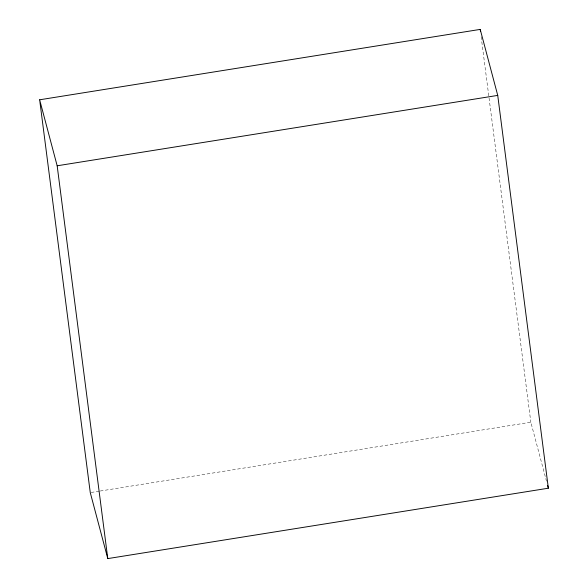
<?xml version="1.0" encoding="UTF-8"?>
<svg xmlns="http://www.w3.org/2000/svg" width="588" height="588" viewBox="0 0 588 588"><rect width="100%" height="100%" fill="white"/><g stroke="black" fill="none" stroke-linecap="round" stroke-linejoin="round"><path stroke-width="0.44" stroke-dasharray="2.94 2.21" d="M91.177 492.465L99.335 491.156M100.239 491.017L530.832 422.213L546.48 481.168M481.146 36.676L530.832 422.213"/><path stroke-width="0.88" d="M39.646 99.791L480.212 29.4L497.735 95.396L548.354 488.209L107.788 558.6L90.265 492.604L39.646 99.791L57.168 165.787L107.788 558.6M57.168 165.787L497.735 95.396M547.649 485.57L548.354 488.209M480.212 29.4L480.447 31.215"/></g></svg>
